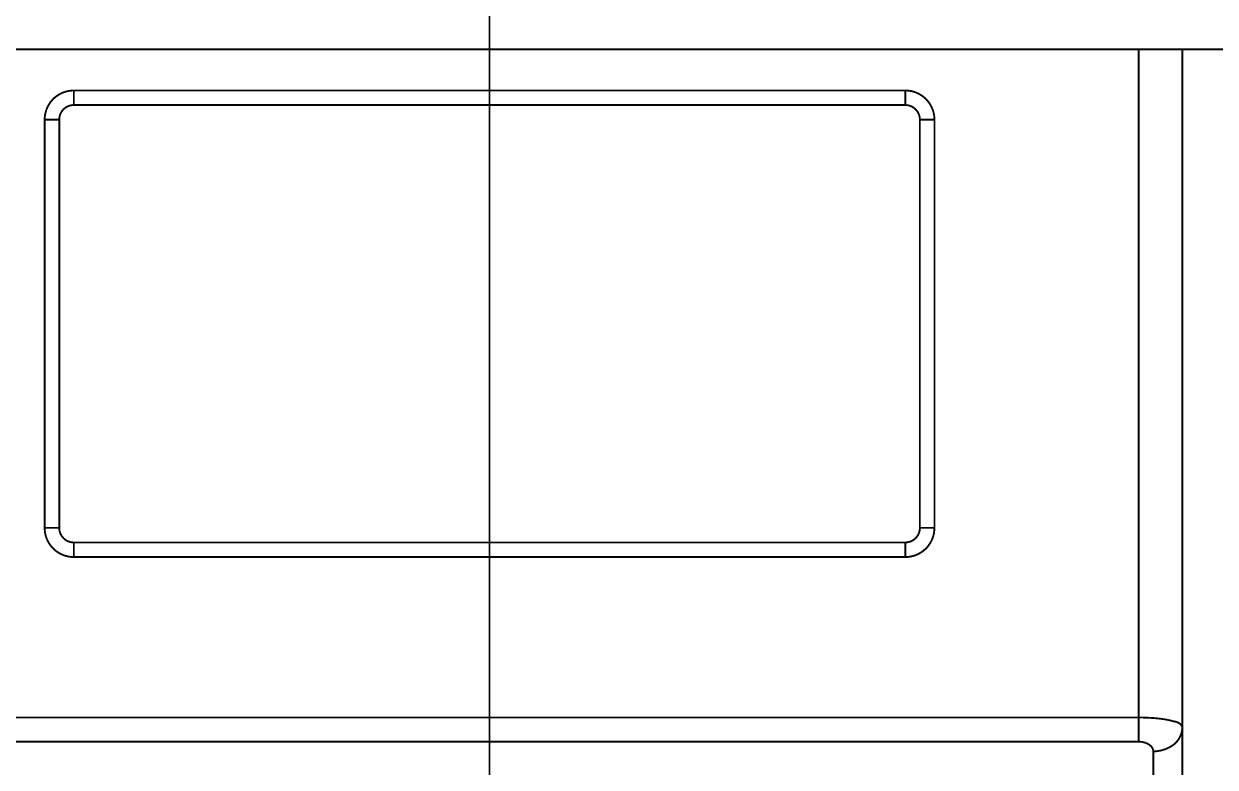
# Model space of a CAD drawing. Header units: inches. Extents: x 0 to 35.2, y -0.7 to 15.9.
# Drawn here: x 14.0433 to 14.3648, y 10.6247 to 10.8254 of the extents above; entities that cross this region are included whole.
import ezdxf

# ---------------------------------------------------------------- set-up
doc = ezdxf.new("R2010")
doc.units = ezdxf.units.IN
doc.header["$MEASUREMENT"] = 0
doc.layers.add('Dimensions', color=6, linetype='Continuous')

msp = doc.modelspace()

# ---------------------------------------------------------------- linework, layer by layer
at = {"layer": 'Dimensions'}
for points in [[(14.16895, 10.42521, 0.0005, 0.0005, 0), (14.16895, 14.52918, 0.0005, 0.0005, 0)], [(12.47969, 10.81849, 0.0005, 0.0005, 0), (15.8582, 10.81849, 0.0005, 0.0005, 0)], [(14.34414, 10.63811, 0.0005, 0.0005, 0), (14.34414, 10.81849, 0.0005, 0.0005, 0)], [(14.35595, 10.63549, 0.0005, 0.0005, 0), (14.35595, 10.81849, 0.0005, 0.0005, 0)], [(14.04887, 10.79953, 0.0005, 0.0005, -0.414214), (14.05674, 10.8074, 0.0005, 0.0005, 0)], [(14.05674, 10.8074, 0.0005, 0.0005, 0), (14.28115, 10.8074, 0.0005, 0.0005, 0)], [(14.05674, 10.80347, 0.0005, 0.0005, 0), (14.05674, 10.8074, 0.0005, 0.0005, 0)], [(14.28115, 10.80347, 0.0005, 0.0005, 0), (14.28115, 10.8074, 0.0005, 0.0005, 0)], [(14.28115, 10.8074, 0.0005, 0.0005, -0.414214), (14.28903, 10.79953, 0.0005, 0.0005, 0)], [(14.05281, 10.79953, 0.0005, 0.0005, -0.414214), (14.05674, 10.80347, 0.0005, 0.0005, 0)], [(14.05674, 10.80347, 0.0005, 0.0005, 0), (14.28115, 10.80347, 0.0005, 0.0005, 0)], [(14.28115, 10.80347, 0.0005, 0.0005, -0.414214), (14.28509, 10.79953, 0.0005, 0.0005, 0)], [(14.04887, 10.68929, 0.0005, 0.0005, 0), (14.04887, 10.79953, 0.0005, 0.0005, 0)], [(14.04887, 10.79953, 0.0005, 0.0005, 0), (14.05281, 10.79953, 0.0005, 0.0005, 0)], [(14.05281, 10.68929, 0.0005, 0.0005, 0), (14.05281, 10.79953, 0.0005, 0.0005, 0)], [(14.28509, 10.68929, 0.0005, 0.0005, 0), (14.28509, 10.79953, 0.0005, 0.0005, 0)], [(14.28509, 10.79953, 0.0005, 0.0005, 0), (14.28903, 10.79953, 0.0005, 0.0005, 0)], [(14.28903, 10.68929, 0.0005, 0.0005, 0), (14.28903, 10.79953, 0.0005, 0.0005, 0)], [(14.04887, 10.68929, 0.0005, 0.0005, 0), (14.05281, 10.68929, 0.0005, 0.0005, 0)], [(14.05674, 10.68142, 0.0005, 0.0005, -0.414214), (14.04887, 10.68929, 0.0005, 0.0005, 0)], [(14.05674, 10.68536, 0.0005, 0.0005, -0.414214), (14.05281, 10.68929, 0.0005, 0.0005, 0)], [(14.28903, 10.68929, 0.0005, 0.0005, -0.414214), (14.28115, 10.68142, 0.0005, 0.0005, 0)], [(14.28509, 10.68929, 0.0005, 0.0005, -0.414214), (14.28115, 10.68536, 0.0005, 0.0005, 0)], [(14.28509, 10.68929, 0.0005, 0.0005, 0), (14.28903, 10.68929, 0.0005, 0.0005, 0)], [(14.05674, 10.68536, 0.0005, 0.0005, 0), (14.28115, 10.68536, 0.0005, 0.0005, 0)], [(14.05674, 10.68142, 0.0005, 0.0005, 0), (14.05674, 10.68536, 0.0005, 0.0005, 0)], [(14.28115, 10.68142, 0.0005, 0.0005, 0), (14.28115, 10.68536, 0.0005, 0.0005, 0)], [(14.05674, 10.68142, 0.0005, 0.0005, 0), (14.28115, 10.68142, 0.0005, 0.0005, 0)], [(13.99375, 10.63811, 0.0005, 0.0005, 0), (14.34414, 10.63811, 0.0005, 0.0005, 0)], [(14.34414, 10.63156, 0.0005, 0.0005, 0), (14.34414, 10.63811, 0.0005, 0.0005, 0)], [(14.34414, 10.63811, 0.0005, 0.0005, -0.009839), (14.34785, 10.63797, 0.0005, 0.0005, 0)], [(14.34785, 10.63797, 0.0005, 0.0005, -0.024109), (14.35115, 10.6376, 0.0005, 0.0005, 0)], [(14.35115, 10.6376, 0.0005, 0.0005, -0.036733), (14.35374, 10.63701, 0.0005, 0.0005, 0)], [(14.35374, 10.63701, 0.0005, 0.0005, -0.278876), (14.35595, 10.63549, 0.0005, 0.0005, 0)], [(14.35595, 10.63549, 0.0005, 0.0005, -0.267358), (14.3527, 10.63018, 0.0005, 0.0005, 0)], [(14.35595, 10.562, 0.0005, 0.0005, 0), (14.35595, 10.63549, 0.0005, 0.0005, 0)], [(13.99375, 10.63156, 0.0005, 0.0005, 0), (14.34414, 10.63156, 0.0005, 0.0005, 0)], [(14.34414, 10.63156, 0.0005, 0.0005, 0), (14.34421, 10.63156, 0.0005, 0.0005, 0)], [(14.34421, 10.63156, 0.0005, 0.0005, 0), (14.34427, 10.63156, 0.0005, 0.0005, 0)], [(14.34427, 10.63156, 0.0005, 0.0005, 0), (14.34433, 10.63156, 0.0005, 0.0005, 0)], [(14.34433, 10.63156, 0.0005, 0.0005, 0), (14.34439, 10.63156, 0.0005, 0.0005, 0)], [(14.34439, 10.63156, 0.0005, 0.0005, 0), (14.34445, 10.63155, 0.0005, 0.0005, 0)], [(14.34445, 10.63155, 0.0005, 0.0005, 0), (14.34451, 10.63155, 0.0005, 0.0005, 0)], [(14.34451, 10.63155, 0.0005, 0.0005, 0), (14.34458, 10.63154, 0.0005, 0.0005, 0)], [(14.34458, 10.63154, 0.0005, 0.0005, 0), (14.34464, 10.63154, 0.0005, 0.0005, 0)], [(14.34464, 10.63154, 0.0005, 0.0005, 0), (14.3447, 10.63153, 0.0005, 0.0005, 0)], [(14.3447, 10.63153, 0.0005, 0.0005, 0), (14.34476, 10.63153, 0.0005, 0.0005, 0)], [(14.34476, 10.63153, 0.0005, 0.0005, 0), (14.34482, 10.63152, 0.0005, 0.0005, 0)], [(14.34482, 10.63152, 0.0005, 0.0005, 0), (14.34488, 10.63151, 0.0005, 0.0005, 0)], [(14.34488, 10.63151, 0.0005, 0.0005, 0), (14.34494, 10.63151, 0.0005, 0.0005, 0)], [(14.34494, 10.63151, 0.0005, 0.0005, 0), (14.345, 10.6315, 0.0005, 0.0005, 0)], [(14.345, 10.6315, 0.0005, 0.0005, 0), (14.34506, 10.63149, 0.0005, 0.0005, 0)], [(14.34506, 10.63149, 0.0005, 0.0005, 0), (14.34512, 10.63148, 0.0005, 0.0005, 0)], [(14.34512, 10.63148, 0.0005, 0.0005, 0), (14.34518, 10.63147, 0.0005, 0.0005, 0)], [(14.34518, 10.63147, 0.0005, 0.0005, 0), (14.34524, 10.63146, 0.0005, 0.0005, 0)], [(14.34524, 10.63146, 0.0005, 0.0005, 0), (14.3453, 10.63144, 0.0005, 0.0005, 0)], [(14.3453, 10.63144, 0.0005, 0.0005, 0), (14.34536, 10.63143, 0.0005, 0.0005, 0)], [(14.34536, 10.63143, 0.0005, 0.0005, 0), (14.34542, 10.63142, 0.0005, 0.0005, 0)], [(14.34542, 10.63142, 0.0005, 0.0005, 0), (14.34548, 10.63141, 0.0005, 0.0005, 0)], [(14.34548, 10.63141, 0.0005, 0.0005, 0), (14.34554, 10.63139, 0.0005, 0.0005, 0)], [(14.34554, 10.63139, 0.0005, 0.0005, 0), (14.34559, 10.63138, 0.0005, 0.0005, 0)], [(14.34559, 10.63138, 0.0005, 0.0005, 0), (14.34565, 10.63136, 0.0005, 0.0005, 0)], [(14.34565, 10.63136, 0.0005, 0.0005, 0), (14.34571, 10.63134, 0.0005, 0.0005, 0)], [(14.34571, 10.63134, 0.0005, 0.0005, 0), (14.34576, 10.63133, 0.0005, 0.0005, 0)], [(14.34576, 10.63133, 0.0005, 0.0005, 0), (14.34582, 10.63131, 0.0005, 0.0005, 0)], [(14.34582, 10.63131, 0.0005, 0.0005, 0), (14.34588, 10.63129, 0.0005, 0.0005, 0)], [(14.34588, 10.63129, 0.0005, 0.0005, 0), (14.34593, 10.63127, 0.0005, 0.0005, 0)], [(14.34593, 10.63127, 0.0005, 0.0005, 0), (14.34599, 10.63126, 0.0005, 0.0005, 0)], [(14.34599, 10.63126, 0.0005, 0.0005, 0), (14.34604, 10.63124, 0.0005, 0.0005, 0)], [(14.34604, 10.63124, 0.0005, 0.0005, 0), (14.34609, 10.63122, 0.0005, 0.0005, 0)], [(14.34609, 10.63122, 0.0005, 0.0005, 0), (14.34615, 10.6312, 0.0005, 0.0005, 0)], [(14.34615, 10.6312, 0.0005, 0.0005, 0), (14.3462, 10.63117, 0.0005, 0.0005, 0)], [(14.3462, 10.63117, 0.0005, 0.0005, 0), (14.34625, 10.63115, 0.0005, 0.0005, 0)], [(14.34625, 10.63115, 0.0005, 0.0005, 0), (14.34631, 10.63113, 0.0005, 0.0005, 0)], [(14.34631, 10.63113, 0.0005, 0.0005, 0), (14.34636, 10.63111, 0.0005, 0.0005, 0)], [(14.34636, 10.63111, 0.0005, 0.0005, 0), (14.34641, 10.63108, 0.0005, 0.0005, 0)], [(14.34641, 10.63108, 0.0005, 0.0005, 0), (14.34646, 10.63106, 0.0005, 0.0005, 0)], [(14.34646, 10.63106, 0.0005, 0.0005, 0), (14.34651, 10.63104, 0.0005, 0.0005, 0)], [(14.34651, 10.63104, 0.0005, 0.0005, 0), (14.34656, 10.63101, 0.0005, 0.0005, 0)], [(14.34656, 10.63101, 0.0005, 0.0005, 0), (14.34661, 10.63098, 0.0005, 0.0005, 0)], [(14.34661, 10.63098, 0.0005, 0.0005, 0), (14.34665, 10.63096, 0.0005, 0.0005, 0)], [(14.34665, 10.63096, 0.0005, 0.0005, 0), (14.3467, 10.63093, 0.0005, 0.0005, 0)], [(14.3467, 10.63093, 0.0005, 0.0005, 0), (14.34675, 10.6309, 0.0005, 0.0005, 0)], [(14.34675, 10.6309, 0.0005, 0.0005, 0), (14.34679, 10.63088, 0.0005, 0.0005, 0)], [(14.34679, 10.63088, 0.0005, 0.0005, 0), (14.34684, 10.63085, 0.0005, 0.0005, 0)], [(14.34684, 10.63085, 0.0005, 0.0005, 0), (14.34688, 10.63082, 0.0005, 0.0005, 0)], [(14.34688, 10.63082, 0.0005, 0.0005, 0), (14.34693, 10.63079, 0.0005, 0.0005, 0)], [(14.34693, 10.63079, 0.0005, 0.0005, 0), (14.34697, 10.63076, 0.0005, 0.0005, 0)], [(14.34697, 10.63076, 0.0005, 0.0005, 0), (14.34701, 10.63073, 0.0005, 0.0005, 0)], [(14.34701, 10.63073, 0.0005, 0.0005, 0), (14.34706, 10.6307, 0.0005, 0.0005, 0)], [(14.34706, 10.6307, 0.0005, 0.0005, 0), (14.3471, 10.63067, 0.0005, 0.0005, 0)], [(14.3471, 10.63067, 0.0005, 0.0005, 0), (14.34714, 10.63064, 0.0005, 0.0005, 0)], [(14.34714, 10.63064, 0.0005, 0.0005, 0), (14.34718, 10.63061, 0.0005, 0.0005, 0)], [(14.34718, 10.63061, 0.0005, 0.0005, 0), (14.34722, 10.63058, 0.0005, 0.0005, 0)], [(14.34722, 10.63058, 0.0005, 0.0005, 0), (14.34725, 10.63054, 0.0005, 0.0005, 0)], [(14.34725, 10.63054, 0.0005, 0.0005, 0), (14.34729, 10.63051, 0.0005, 0.0005, 0)], [(14.34729, 10.63051, 0.0005, 0.0005, 0), (14.34733, 10.63048, 0.0005, 0.0005, 0)], [(14.34733, 10.63048, 0.0005, 0.0005, 0), (14.34736, 10.63045, 0.0005, 0.0005, 0)], [(14.34736, 10.63045, 0.0005, 0.0005, 0), (14.3474, 10.63041, 0.0005, 0.0005, 0)], [(14.3474, 10.63041, 0.0005, 0.0005, 0), (14.34743, 10.63038, 0.0005, 0.0005, 0)], [(14.34743, 10.63038, 0.0005, 0.0005, 0), (14.34747, 10.63034, 0.0005, 0.0005, 0)], [(14.34747, 10.63034, 0.0005, 0.0005, 0), (14.3475, 10.63031, 0.0005, 0.0005, 0)], [(14.3475, 10.63031, 0.0005, 0.0005, 0), (14.34753, 10.63027, 0.0005, 0.0005, 0)], [(14.34753, 10.63027, 0.0005, 0.0005, 0), (14.34756, 10.63024, 0.0005, 0.0005, 0)], [(14.34756, 10.63024, 0.0005, 0.0005, 0), (14.34759, 10.6302, 0.0005, 0.0005, 0)], [(14.34759, 10.6302, 0.0005, 0.0005, 0), (14.34762, 10.63016, 0.0005, 0.0005, 0)], [(14.34762, 10.63016, 0.0005, 0.0005, 0), (14.34765, 10.63013, 0.0005, 0.0005, 0)], [(14.34765, 10.63013, 0.0005, 0.0005, 0), (14.34768, 10.63009, 0.0005, 0.0005, 0)], [(14.34768, 10.63009, 0.0005, 0.0005, 0), (14.34771, 10.63005, 0.0005, 0.0005, 0)], [(14.34771, 10.63005, 0.0005, 0.0005, 0), (14.34773, 10.63002, 0.0005, 0.0005, 0)], [(14.34773, 10.63002, 0.0005, 0.0005, 0), (14.34776, 10.62998, 0.0005, 0.0005, 0)], [(14.34776, 10.62998, 0.0005, 0.0005, 0), (14.34778, 10.62994, 0.0005, 0.0005, 0)], [(14.3527, 10.63018, 0.0005, 0.0005, -0.126296), (14.34808, 10.62894, 0.0005, 0.0005, 0)], [(14.34778, 10.62994, 0.0005, 0.0005, 0), (14.3478, 10.6299, 0.0005, 0.0005, 0)], [(14.3478, 10.6299, 0.0005, 0.0005, 0), (14.34783, 10.62986, 0.0005, 0.0005, 0)], [(14.34783, 10.62986, 0.0005, 0.0005, 0), (14.34785, 10.62983, 0.0005, 0.0005, 0)], [(14.34785, 10.62983, 0.0005, 0.0005, 0), (14.34787, 10.62979, 0.0005, 0.0005, 0)], [(14.34787, 10.62979, 0.0005, 0.0005, 0), (14.34789, 10.62975, 0.0005, 0.0005, 0)], [(14.34789, 10.62975, 0.0005, 0.0005, 0), (14.34791, 10.62971, 0.0005, 0.0005, 0)], [(14.34791, 10.62971, 0.0005, 0.0005, 0), (14.34792, 10.62967, 0.0005, 0.0005, 0)], [(14.34792, 10.62967, 0.0005, 0.0005, 0), (14.34794, 10.62963, 0.0005, 0.0005, 0)], [(14.34794, 10.62963, 0.0005, 0.0005, 0), (14.34796, 10.62959, 0.0005, 0.0005, 0)], [(14.34796, 10.62959, 0.0005, 0.0005, 0), (14.34797, 10.62955, 0.0005, 0.0005, 0)], [(14.34797, 10.62955, 0.0005, 0.0005, 0), (14.34799, 10.62951, 0.0005, 0.0005, 0)], [(14.34799, 10.62951, 0.0005, 0.0005, 0), (14.348, 10.62947, 0.0005, 0.0005, 0)], [(14.348, 10.62947, 0.0005, 0.0005, 0), (14.34801, 10.62943, 0.0005, 0.0005, 0)], [(14.34801, 10.62943, 0.0005, 0.0005, 0), (14.34802, 10.62939, 0.0005, 0.0005, 0)], [(14.34802, 10.62939, 0.0005, 0.0005, 0), (14.34803, 10.62935, 0.0005, 0.0005, 0)], [(14.34803, 10.62935, 0.0005, 0.0005, 0), (14.34804, 10.62931, 0.0005, 0.0005, 0)], [(14.34804, 10.62931, 0.0005, 0.0005, 0), (14.34805, 10.62927, 0.0005, 0.0005, 0)], [(14.34805, 10.62927, 0.0005, 0.0005, 0), (14.34806, 10.62922, 0.0005, 0.0005, 0)], [(14.34806, 10.62922, 0.0005, 0.0005, 0), (14.34806, 10.62918, 0.0005, 0.0005, 0)], [(14.34806, 10.62918, 0.0005, 0.0005, 0), (14.34807, 10.62914, 0.0005, 0.0005, 0)], [(14.34807, 10.62914, 0.0005, 0.0005, 0), (14.34807, 10.6291, 0.0005, 0.0005, 0)], [(14.34807, 10.6291, 0.0005, 0.0005, 0), (14.34808, 10.62906, 0.0005, 0.0005, 0)], [(14.34808, 10.62906, 0.0005, 0.0005, 0), (14.34808, 10.62902, 0.0005, 0.0005, 0)], [(14.34808, 10.62902, 0.0005, 0.0005, 0), (14.34808, 10.62898, 0.0005, 0.0005, 0)], [(14.34808, 10.62898, 0.0005, 0.0005, 0), (14.34808, 10.62894, 0.0005, 0.0005, 0)], [(14.34808, 10.55545, 0.0005, 0.0005, 0), (14.34808, 10.62894, 0.0005, 0.0005, 0)]]:
    msp.add_lwpolyline(points, format="xyseb", dxfattribs=at)
for points in [[(14.34402, 10.81849, 0.00025, 0.00025, 1), (14.34427, 10.81849, 0.00025, 0.00025, 1)], [(14.35583, 10.81849, 0.00025, 0.00025, 1), (14.35608, 10.81849, 0.00025, 0.00025, 1)], [(14.05662, 10.8074, 0.00025, 0.00025, 1), (14.05687, 10.8074, 0.00025, 0.00025, 1)], [(14.05662, 10.8074, 0.00025, 0.00025, 1), (14.05687, 10.8074, 0.00025, 0.00025, 1)], [(14.05662, 10.8074, 0.00025, 0.00025, 1), (14.05687, 10.8074, 0.00025, 0.00025, 1)], [(14.28103, 10.8074, 0.00025, 0.00025, 1), (14.28128, 10.8074, 0.00025, 0.00025, 1)], [(14.28103, 10.8074, 0.00025, 0.00025, 1), (14.28128, 10.8074, 0.00025, 0.00025, 1)], [(14.28103, 10.8074, 0.00025, 0.00025, 1), (14.28128, 10.8074, 0.00025, 0.00025, 1)], [(14.05662, 10.80347, 0.00025, 0.00025, 1), (14.05687, 10.80347, 0.00025, 0.00025, 1)], [(14.05662, 10.80347, 0.00025, 0.00025, 1), (14.05687, 10.80347, 0.00025, 0.00025, 1)], [(14.05662, 10.80347, 0.00025, 0.00025, 1), (14.05687, 10.80347, 0.00025, 0.00025, 1)], [(14.28103, 10.80347, 0.00025, 0.00025, 1), (14.28128, 10.80347, 0.00025, 0.00025, 1)], [(14.28103, 10.80347, 0.00025, 0.00025, 1), (14.28128, 10.80347, 0.00025, 0.00025, 1)], [(14.28103, 10.80347, 0.00025, 0.00025, 1), (14.28128, 10.80347, 0.00025, 0.00025, 1)], [(14.04874, 10.79953, 0.00025, 0.00025, 1), (14.04899, 10.79953, 0.00025, 0.00025, 1)], [(14.04874, 10.79953, 0.00025, 0.00025, 1), (14.04899, 10.79953, 0.00025, 0.00025, 1)], [(14.04874, 10.79953, 0.00025, 0.00025, 1), (14.04899, 10.79953, 0.00025, 0.00025, 1)], [(14.05268, 10.79953, 0.00025, 0.00025, 1), (14.05293, 10.79953, 0.00025, 0.00025, 1)], [(14.05268, 10.79953, 0.00025, 0.00025, 1), (14.05293, 10.79953, 0.00025, 0.00025, 1)], [(14.05268, 10.79953, 0.00025, 0.00025, 1), (14.05293, 10.79953, 0.00025, 0.00025, 1)], [(14.28496, 10.79953, 0.00025, 0.00025, 1), (14.28521, 10.79953, 0.00025, 0.00025, 1)], [(14.28496, 10.79953, 0.00025, 0.00025, 1), (14.28521, 10.79953, 0.00025, 0.00025, 1)], [(14.28496, 10.79953, 0.00025, 0.00025, 1), (14.28521, 10.79953, 0.00025, 0.00025, 1)], [(14.2889, 10.79953, 0.00025, 0.00025, 1), (14.28915, 10.79953, 0.00025, 0.00025, 1)], [(14.2889, 10.79953, 0.00025, 0.00025, 1), (14.28915, 10.79953, 0.00025, 0.00025, 1)], [(14.2889, 10.79953, 0.00025, 0.00025, 1), (14.28915, 10.79953, 0.00025, 0.00025, 1)], [(14.04874, 10.68929, 0.00025, 0.00025, 1), (14.04899, 10.68929, 0.00025, 0.00025, 1)], [(14.04874, 10.68929, 0.00025, 0.00025, 1), (14.04899, 10.68929, 0.00025, 0.00025, 1)], [(14.04874, 10.68929, 0.00025, 0.00025, 1), (14.04899, 10.68929, 0.00025, 0.00025, 1)], [(14.05268, 10.68929, 0.00025, 0.00025, 1), (14.05293, 10.68929, 0.00025, 0.00025, 1)], [(14.05268, 10.68929, 0.00025, 0.00025, 1), (14.05293, 10.68929, 0.00025, 0.00025, 1)], [(14.05268, 10.68929, 0.00025, 0.00025, 1), (14.05293, 10.68929, 0.00025, 0.00025, 1)], [(14.28496, 10.68929, 0.00025, 0.00025, 1), (14.28521, 10.68929, 0.00025, 0.00025, 1)], [(14.28496, 10.68929, 0.00025, 0.00025, 1), (14.28521, 10.68929, 0.00025, 0.00025, 1)], [(14.28496, 10.68929, 0.00025, 0.00025, 1), (14.28521, 10.68929, 0.00025, 0.00025, 1)], [(14.2889, 10.68929, 0.00025, 0.00025, 1), (14.28915, 10.68929, 0.00025, 0.00025, 1)], [(14.2889, 10.68929, 0.00025, 0.00025, 1), (14.28915, 10.68929, 0.00025, 0.00025, 1)], [(14.2889, 10.68929, 0.00025, 0.00025, 1), (14.28915, 10.68929, 0.00025, 0.00025, 1)], [(14.05662, 10.68536, 0.00025, 0.00025, 1), (14.05687, 10.68536, 0.00025, 0.00025, 1)], [(14.05662, 10.68536, 0.00025, 0.00025, 1), (14.05687, 10.68536, 0.00025, 0.00025, 1)], [(14.05662, 10.68536, 0.00025, 0.00025, 1), (14.05687, 10.68536, 0.00025, 0.00025, 1)], [(14.28103, 10.68536, 0.00025, 0.00025, 1), (14.28128, 10.68536, 0.00025, 0.00025, 1)], [(14.28103, 10.68536, 0.00025, 0.00025, 1), (14.28128, 10.68536, 0.00025, 0.00025, 1)], [(14.28103, 10.68536, 0.00025, 0.00025, 1), (14.28128, 10.68536, 0.00025, 0.00025, 1)], [(14.05662, 10.68142, 0.00025, 0.00025, 1), (14.05687, 10.68142, 0.00025, 0.00025, 1)], [(14.05662, 10.68142, 0.00025, 0.00025, 1), (14.05687, 10.68142, 0.00025, 0.00025, 1)], [(14.05662, 10.68142, 0.00025, 0.00025, 1), (14.05687, 10.68142, 0.00025, 0.00025, 1)], [(14.28103, 10.68142, 0.00025, 0.00025, 1), (14.28128, 10.68142, 0.00025, 0.00025, 1)], [(14.28103, 10.68142, 0.00025, 0.00025, 1), (14.28128, 10.68142, 0.00025, 0.00025, 1)], [(14.28103, 10.68142, 0.00025, 0.00025, 1), (14.28128, 10.68142, 0.00025, 0.00025, 1)], [(14.34402, 10.63811, 0.00025, 0.00025, 1), (14.34427, 10.63811, 0.00025, 0.00025, 1)], [(14.34402, 10.63811, 0.00025, 0.00025, 1), (14.34427, 10.63811, 0.00025, 0.00025, 1)], [(14.34402, 10.63811, 0.00025, 0.00025, 1), (14.34427, 10.63811, 0.00025, 0.00025, 1)], [(14.34402, 10.63811, 0.00025, 0.00025, 1), (14.34427, 10.63811, 0.00025, 0.00025, 1)], [(14.34772, 10.63797, 0.00025, 0.00025, 1), (14.34797, 10.63797, 0.00025, 0.00025, 1)], [(14.34772, 10.63797, 0.00025, 0.00025, 1), (14.34797, 10.63797, 0.00025, 0.00025, 1)], [(14.35102, 10.6376, 0.00025, 0.00025, 1), (14.35127, 10.6376, 0.00025, 0.00025, 1)], [(14.35102, 10.6376, 0.00025, 0.00025, 1), (14.35127, 10.6376, 0.00025, 0.00025, 1)], [(14.35361, 10.63701, 0.00025, 0.00025, 1), (14.35386, 10.63701, 0.00025, 0.00025, 1)], [(14.35361, 10.63701, 0.00025, 0.00025, 1), (14.35386, 10.63701, 0.00025, 0.00025, 1)], [(14.35583, 10.63549, 0.00025, 0.00025, 1), (14.35608, 10.63549, 0.00025, 0.00025, 1)], [(14.35583, 10.63549, 0.00025, 0.00025, 1), (14.35608, 10.63549, 0.00025, 0.00025, 1)], [(14.35583, 10.63549, 0.00025, 0.00025, 1), (14.35608, 10.63549, 0.00025, 0.00025, 1)], [(14.35583, 10.63549, 0.00025, 0.00025, 1), (14.35608, 10.63549, 0.00025, 0.00025, 1)], [(14.34402, 10.63156, 0.00025, 0.00025, 1), (14.34427, 10.63156, 0.00025, 0.00025, 1)], [(14.34402, 10.63156, 0.00025, 0.00025, 1), (14.34427, 10.63156, 0.00025, 0.00025, 1)], [(14.34402, 10.63156, 0.00025, 0.00025, 1), (14.34427, 10.63156, 0.00025, 0.00025, 1)], [(14.34408, 10.63156, 0.00025, 0.00025, 1), (14.34433, 10.63156, 0.00025, 0.00025, 1)], [(14.34408, 10.63156, 0.00025, 0.00025, 1), (14.34433, 10.63156, 0.00025, 0.00025, 1)], [(14.34414, 10.63156, 0.00025, 0.00025, 1), (14.34439, 10.63156, 0.00025, 0.00025, 1)], [(14.34414, 10.63156, 0.00025, 0.00025, 1), (14.34439, 10.63156, 0.00025, 0.00025, 1)], [(14.3442, 10.63156, 0.00025, 0.00025, 1), (14.34445, 10.63156, 0.00025, 0.00025, 1)], [(14.3442, 10.63156, 0.00025, 0.00025, 1), (14.34445, 10.63156, 0.00025, 0.00025, 1)], [(14.34427, 10.63156, 0.00025, 0.00025, 1), (14.34452, 10.63156, 0.00025, 0.00025, 1)], [(14.34427, 10.63156, 0.00025, 0.00025, 1), (14.34452, 10.63156, 0.00025, 0.00025, 1)], [(14.34433, 10.63155, 0.00025, 0.00025, 1), (14.34458, 10.63155, 0.00025, 0.00025, 1)], [(14.34433, 10.63155, 0.00025, 0.00025, 1), (14.34458, 10.63155, 0.00025, 0.00025, 1)], [(14.34439, 10.63155, 0.00025, 0.00025, 1), (14.34464, 10.63155, 0.00025, 0.00025, 1)], [(14.34439, 10.63155, 0.00025, 0.00025, 1), (14.34464, 10.63155, 0.00025, 0.00025, 1)], [(14.34445, 10.63154, 0.00025, 0.00025, 1), (14.3447, 10.63154, 0.00025, 0.00025, 1)], [(14.34445, 10.63154, 0.00025, 0.00025, 1), (14.3447, 10.63154, 0.00025, 0.00025, 1)], [(14.34451, 10.63154, 0.00025, 0.00025, 1), (14.34476, 10.63154, 0.00025, 0.00025, 1)], [(14.34451, 10.63154, 0.00025, 0.00025, 1), (14.34476, 10.63154, 0.00025, 0.00025, 1)], [(14.34457, 10.63153, 0.00025, 0.00025, 1), (14.34482, 10.63153, 0.00025, 0.00025, 1)], [(14.34457, 10.63153, 0.00025, 0.00025, 1), (14.34482, 10.63153, 0.00025, 0.00025, 1)], [(14.34463, 10.63153, 0.00025, 0.00025, 1), (14.34488, 10.63153, 0.00025, 0.00025, 1)], [(14.34463, 10.63153, 0.00025, 0.00025, 1), (14.34488, 10.63153, 0.00025, 0.00025, 1)], [(14.3447, 10.63152, 0.00025, 0.00025, 1), (14.34495, 10.63152, 0.00025, 0.00025, 1)], [(14.3447, 10.63152, 0.00025, 0.00025, 1), (14.34495, 10.63152, 0.00025, 0.00025, 1)], [(14.34476, 10.63151, 0.00025, 0.00025, 1), (14.34501, 10.63151, 0.00025, 0.00025, 1)], [(14.34476, 10.63151, 0.00025, 0.00025, 1), (14.34501, 10.63151, 0.00025, 0.00025, 1)], [(14.34482, 10.63151, 0.00025, 0.00025, 1), (14.34507, 10.63151, 0.00025, 0.00025, 1)], [(14.34482, 10.63151, 0.00025, 0.00025, 1), (14.34507, 10.63151, 0.00025, 0.00025, 1)], [(14.34488, 10.6315, 0.00025, 0.00025, 1), (14.34513, 10.6315, 0.00025, 0.00025, 1)], [(14.34488, 10.6315, 0.00025, 0.00025, 1), (14.34513, 10.6315, 0.00025, 0.00025, 1)], [(14.34494, 10.63149, 0.00025, 0.00025, 1), (14.34519, 10.63149, 0.00025, 0.00025, 1)], [(14.34494, 10.63149, 0.00025, 0.00025, 1), (14.34519, 10.63149, 0.00025, 0.00025, 1)], [(14.345, 10.63148, 0.00025, 0.00025, 1), (14.34525, 10.63148, 0.00025, 0.00025, 1)], [(14.345, 10.63148, 0.00025, 0.00025, 1), (14.34525, 10.63148, 0.00025, 0.00025, 1)], [(14.34506, 10.63147, 0.00025, 0.00025, 1), (14.34531, 10.63147, 0.00025, 0.00025, 1)], [(14.34506, 10.63147, 0.00025, 0.00025, 1), (14.34531, 10.63147, 0.00025, 0.00025, 1)], [(14.34512, 10.63146, 0.00025, 0.00025, 1), (14.34537, 10.63146, 0.00025, 0.00025, 1)], [(14.34512, 10.63146, 0.00025, 0.00025, 1), (14.34537, 10.63146, 0.00025, 0.00025, 1)], [(14.34518, 10.63144, 0.00025, 0.00025, 1), (14.34543, 10.63144, 0.00025, 0.00025, 1)], [(14.34518, 10.63144, 0.00025, 0.00025, 1), (14.34543, 10.63144, 0.00025, 0.00025, 1)], [(14.34524, 10.63143, 0.00025, 0.00025, 1), (14.34549, 10.63143, 0.00025, 0.00025, 1)], [(14.34524, 10.63143, 0.00025, 0.00025, 1), (14.34549, 10.63143, 0.00025, 0.00025, 1)], [(14.34529, 10.63142, 0.00025, 0.00025, 1), (14.34554, 10.63142, 0.00025, 0.00025, 1)], [(14.34529, 10.63142, 0.00025, 0.00025, 1), (14.34554, 10.63142, 0.00025, 0.00025, 1)], [(14.34535, 10.63141, 0.00025, 0.00025, 1), (14.3456, 10.63141, 0.00025, 0.00025, 1)], [(14.34535, 10.63141, 0.00025, 0.00025, 1), (14.3456, 10.63141, 0.00025, 0.00025, 1)], [(14.34541, 10.63139, 0.00025, 0.00025, 1), (14.34566, 10.63139, 0.00025, 0.00025, 1)], [(14.34541, 10.63139, 0.00025, 0.00025, 1), (14.34566, 10.63139, 0.00025, 0.00025, 1)], [(14.34547, 10.63138, 0.00025, 0.00025, 1), (14.34572, 10.63138, 0.00025, 0.00025, 1)], [(14.34547, 10.63138, 0.00025, 0.00025, 1), (14.34572, 10.63138, 0.00025, 0.00025, 1)], [(14.34553, 10.63136, 0.00025, 0.00025, 1), (14.34578, 10.63136, 0.00025, 0.00025, 1)], [(14.34553, 10.63136, 0.00025, 0.00025, 1), (14.34578, 10.63136, 0.00025, 0.00025, 1)], [(14.34558, 10.63134, 0.00025, 0.00025, 1), (14.34583, 10.63134, 0.00025, 0.00025, 1)], [(14.34558, 10.63134, 0.00025, 0.00025, 1), (14.34583, 10.63134, 0.00025, 0.00025, 1)], [(14.34564, 10.63133, 0.00025, 0.00025, 1), (14.34589, 10.63133, 0.00025, 0.00025, 1)], [(14.34564, 10.63133, 0.00025, 0.00025, 1), (14.34589, 10.63133, 0.00025, 0.00025, 1)], [(14.34569, 10.63131, 0.00025, 0.00025, 1), (14.34595, 10.63131, 0.00025, 0.00025, 1)], [(14.34569, 10.63131, 0.00025, 0.00025, 1), (14.34595, 10.63131, 0.00025, 0.00025, 1)], [(14.34575, 10.63129, 0.00025, 0.00025, 1), (14.346, 10.63129, 0.00025, 0.00025, 1)], [(14.34575, 10.63129, 0.00025, 0.00025, 1), (14.346, 10.63129, 0.00025, 0.00025, 1)], [(14.34581, 10.63127, 0.00025, 0.00025, 1), (14.34606, 10.63127, 0.00025, 0.00025, 1)], [(14.34581, 10.63127, 0.00025, 0.00025, 1), (14.34606, 10.63127, 0.00025, 0.00025, 1)], [(14.34586, 10.63126, 0.00025, 0.00025, 1), (14.34611, 10.63126, 0.00025, 0.00025, 1)], [(14.34586, 10.63126, 0.00025, 0.00025, 1), (14.34611, 10.63126, 0.00025, 0.00025, 1)], [(14.34592, 10.63124, 0.00025, 0.00025, 1), (14.34617, 10.63124, 0.00025, 0.00025, 1)], [(14.34592, 10.63124, 0.00025, 0.00025, 1), (14.34617, 10.63124, 0.00025, 0.00025, 1)], [(14.34597, 10.63122, 0.00025, 0.00025, 1), (14.34622, 10.63122, 0.00025, 0.00025, 1)], [(14.34597, 10.63122, 0.00025, 0.00025, 1), (14.34622, 10.63122, 0.00025, 0.00025, 1)], [(14.34602, 10.6312, 0.00025, 0.00025, 1), (14.34627, 10.6312, 0.00025, 0.00025, 1)], [(14.34602, 10.6312, 0.00025, 0.00025, 1), (14.34627, 10.6312, 0.00025, 0.00025, 1)], [(14.34608, 10.63117, 0.00025, 0.00025, 1), (14.34633, 10.63117, 0.00025, 0.00025, 1)], [(14.34608, 10.63117, 0.00025, 0.00025, 1), (14.34633, 10.63117, 0.00025, 0.00025, 1)], [(14.34613, 10.63115, 0.00025, 0.00025, 1), (14.34638, 10.63115, 0.00025, 0.00025, 1)], [(14.34613, 10.63115, 0.00025, 0.00025, 1), (14.34638, 10.63115, 0.00025, 0.00025, 1)], [(14.34618, 10.63113, 0.00025, 0.00025, 1), (14.34643, 10.63113, 0.00025, 0.00025, 1)], [(14.34618, 10.63113, 0.00025, 0.00025, 1), (14.34643, 10.63113, 0.00025, 0.00025, 1)], [(14.34623, 10.63111, 0.00025, 0.00025, 1), (14.34648, 10.63111, 0.00025, 0.00025, 1)], [(14.34623, 10.63111, 0.00025, 0.00025, 1), (14.34648, 10.63111, 0.00025, 0.00025, 1)], [(14.34628, 10.63108, 0.00025, 0.00025, 1), (14.34653, 10.63108, 0.00025, 0.00025, 1)], [(14.34628, 10.63108, 0.00025, 0.00025, 1), (14.34653, 10.63108, 0.00025, 0.00025, 1)], [(14.34633, 10.63106, 0.00025, 0.00025, 1), (14.34658, 10.63106, 0.00025, 0.00025, 1)], [(14.34633, 10.63106, 0.00025, 0.00025, 1), (14.34658, 10.63106, 0.00025, 0.00025, 1)], [(14.34638, 10.63104, 0.00025, 0.00025, 1), (14.34663, 10.63104, 0.00025, 0.00025, 1)], [(14.34638, 10.63104, 0.00025, 0.00025, 1), (14.34663, 10.63104, 0.00025, 0.00025, 1)], [(14.34643, 10.63101, 0.00025, 0.00025, 1), (14.34668, 10.63101, 0.00025, 0.00025, 1)], [(14.34643, 10.63101, 0.00025, 0.00025, 1), (14.34668, 10.63101, 0.00025, 0.00025, 1)], [(14.34648, 10.63098, 0.00025, 0.00025, 1), (14.34673, 10.63098, 0.00025, 0.00025, 1)], [(14.34648, 10.63098, 0.00025, 0.00025, 1), (14.34673, 10.63098, 0.00025, 0.00025, 1)], [(14.34653, 10.63096, 0.00025, 0.00025, 1), (14.34678, 10.63096, 0.00025, 0.00025, 1)], [(14.34653, 10.63096, 0.00025, 0.00025, 1), (14.34678, 10.63096, 0.00025, 0.00025, 1)], [(14.34658, 10.63093, 0.00025, 0.00025, 1), (14.34683, 10.63093, 0.00025, 0.00025, 1)], [(14.34658, 10.63093, 0.00025, 0.00025, 1), (14.34683, 10.63093, 0.00025, 0.00025, 1)], [(14.34662, 10.6309, 0.00025, 0.00025, 1), (14.34687, 10.6309, 0.00025, 0.00025, 1)], [(14.34662, 10.6309, 0.00025, 0.00025, 1), (14.34687, 10.6309, 0.00025, 0.00025, 1)], [(14.34667, 10.63088, 0.00025, 0.00025, 1), (14.34692, 10.63088, 0.00025, 0.00025, 1)], [(14.34667, 10.63088, 0.00025, 0.00025, 1), (14.34692, 10.63088, 0.00025, 0.00025, 1)], [(14.34671, 10.63085, 0.00025, 0.00025, 1), (14.34696, 10.63085, 0.00025, 0.00025, 1)], [(14.34671, 10.63085, 0.00025, 0.00025, 1), (14.34696, 10.63085, 0.00025, 0.00025, 1)], [(14.34676, 10.63082, 0.00025, 0.00025, 1), (14.34701, 10.63082, 0.00025, 0.00025, 1)], [(14.34676, 10.63082, 0.00025, 0.00025, 1), (14.34701, 10.63082, 0.00025, 0.00025, 1)], [(14.3468, 10.63079, 0.00025, 0.00025, 1), (14.34705, 10.63079, 0.00025, 0.00025, 1)], [(14.3468, 10.63079, 0.00025, 0.00025, 1), (14.34705, 10.63079, 0.00025, 0.00025, 1)], [(14.34685, 10.63076, 0.00025, 0.00025, 1), (14.3471, 10.63076, 0.00025, 0.00025, 1)], [(14.34685, 10.63076, 0.00025, 0.00025, 1), (14.3471, 10.63076, 0.00025, 0.00025, 1)], [(14.34689, 10.63073, 0.00025, 0.00025, 1), (14.34714, 10.63073, 0.00025, 0.00025, 1)], [(14.34689, 10.63073, 0.00025, 0.00025, 1), (14.34714, 10.63073, 0.00025, 0.00025, 1)], [(14.34693, 10.6307, 0.00025, 0.00025, 1), (14.34718, 10.6307, 0.00025, 0.00025, 1)], [(14.34693, 10.6307, 0.00025, 0.00025, 1), (14.34718, 10.6307, 0.00025, 0.00025, 1)], [(14.34697, 10.63067, 0.00025, 0.00025, 1), (14.34722, 10.63067, 0.00025, 0.00025, 1)], [(14.34697, 10.63067, 0.00025, 0.00025, 1), (14.34722, 10.63067, 0.00025, 0.00025, 1)], [(14.34701, 10.63064, 0.00025, 0.00025, 1), (14.34726, 10.63064, 0.00025, 0.00025, 1)], [(14.34701, 10.63064, 0.00025, 0.00025, 1), (14.34726, 10.63064, 0.00025, 0.00025, 1)], [(14.34705, 10.63061, 0.00025, 0.00025, 1), (14.3473, 10.63061, 0.00025, 0.00025, 1)], [(14.34705, 10.63061, 0.00025, 0.00025, 1), (14.3473, 10.63061, 0.00025, 0.00025, 1)], [(14.34709, 10.63058, 0.00025, 0.00025, 1), (14.34734, 10.63058, 0.00025, 0.00025, 1)], [(14.34709, 10.63058, 0.00025, 0.00025, 1), (14.34734, 10.63058, 0.00025, 0.00025, 1)], [(14.34713, 10.63054, 0.00025, 0.00025, 1), (14.34738, 10.63054, 0.00025, 0.00025, 1)], [(14.34713, 10.63054, 0.00025, 0.00025, 1), (14.34738, 10.63054, 0.00025, 0.00025, 1)], [(14.34717, 10.63051, 0.00025, 0.00025, 1), (14.34742, 10.63051, 0.00025, 0.00025, 1)], [(14.34717, 10.63051, 0.00025, 0.00025, 1), (14.34742, 10.63051, 0.00025, 0.00025, 1)], [(14.3472, 10.63048, 0.00025, 0.00025, 1), (14.34745, 10.63048, 0.00025, 0.00025, 1)], [(14.3472, 10.63048, 0.00025, 0.00025, 1), (14.34745, 10.63048, 0.00025, 0.00025, 1)], [(14.34724, 10.63045, 0.00025, 0.00025, 1), (14.34749, 10.63045, 0.00025, 0.00025, 1)], [(14.34724, 10.63045, 0.00025, 0.00025, 1), (14.34749, 10.63045, 0.00025, 0.00025, 1)], [(14.34727, 10.63041, 0.00025, 0.00025, 1), (14.34752, 10.63041, 0.00025, 0.00025, 1)], [(14.34727, 10.63041, 0.00025, 0.00025, 1), (14.34752, 10.63041, 0.00025, 0.00025, 1)], [(14.34731, 10.63038, 0.00025, 0.00025, 1), (14.34756, 10.63038, 0.00025, 0.00025, 1)], [(14.34731, 10.63038, 0.00025, 0.00025, 1), (14.34756, 10.63038, 0.00025, 0.00025, 1)], [(14.34734, 10.63034, 0.00025, 0.00025, 1), (14.34759, 10.63034, 0.00025, 0.00025, 1)], [(14.34734, 10.63034, 0.00025, 0.00025, 1), (14.34759, 10.63034, 0.00025, 0.00025, 1)], [(14.34738, 10.63031, 0.00025, 0.00025, 1), (14.34763, 10.63031, 0.00025, 0.00025, 1)], [(14.34738, 10.63031, 0.00025, 0.00025, 1), (14.34763, 10.63031, 0.00025, 0.00025, 1)], [(14.34741, 10.63027, 0.00025, 0.00025, 1), (14.34766, 10.63027, 0.00025, 0.00025, 1)], [(14.34741, 10.63027, 0.00025, 0.00025, 1), (14.34766, 10.63027, 0.00025, 0.00025, 1)], [(14.34744, 10.63024, 0.00025, 0.00025, 1), (14.34769, 10.63024, 0.00025, 0.00025, 1)], [(14.34744, 10.63024, 0.00025, 0.00025, 1), (14.34769, 10.63024, 0.00025, 0.00025, 1)], [(14.34747, 10.6302, 0.00025, 0.00025, 1), (14.34772, 10.6302, 0.00025, 0.00025, 1)], [(14.34747, 10.6302, 0.00025, 0.00025, 1), (14.34772, 10.6302, 0.00025, 0.00025, 1)], [(14.3475, 10.63016, 0.00025, 0.00025, 1), (14.34775, 10.63016, 0.00025, 0.00025, 1)], [(14.3475, 10.63016, 0.00025, 0.00025, 1), (14.34775, 10.63016, 0.00025, 0.00025, 1)], [(14.34753, 10.63013, 0.00025, 0.00025, 1), (14.34778, 10.63013, 0.00025, 0.00025, 1)], [(14.34753, 10.63013, 0.00025, 0.00025, 1), (14.34778, 10.63013, 0.00025, 0.00025, 1)], [(14.34755, 10.63009, 0.00025, 0.00025, 1), (14.3478, 10.63009, 0.00025, 0.00025, 1)], [(14.34755, 10.63009, 0.00025, 0.00025, 1), (14.3478, 10.63009, 0.00025, 0.00025, 1)], [(14.34758, 10.63005, 0.00025, 0.00025, 1), (14.34783, 10.63005, 0.00025, 0.00025, 1)], [(14.34758, 10.63005, 0.00025, 0.00025, 1), (14.34783, 10.63005, 0.00025, 0.00025, 1)], [(14.34761, 10.63002, 0.00025, 0.00025, 1), (14.34786, 10.63002, 0.00025, 0.00025, 1)], [(14.34761, 10.63002, 0.00025, 0.00025, 1), (14.34786, 10.63002, 0.00025, 0.00025, 1)], [(14.34763, 10.62998, 0.00025, 0.00025, 1), (14.34788, 10.62998, 0.00025, 0.00025, 1)], [(14.34763, 10.62998, 0.00025, 0.00025, 1), (14.34788, 10.62998, 0.00025, 0.00025, 1)], [(14.35258, 10.63018, 0.00025, 0.00025, 1), (14.35283, 10.63018, 0.00025, 0.00025, 1)], [(14.35258, 10.63018, 0.00025, 0.00025, 1), (14.35283, 10.63018, 0.00025, 0.00025, 1)], [(14.34766, 10.62994, 0.00025, 0.00025, 1), (14.34791, 10.62994, 0.00025, 0.00025, 1)], [(14.34766, 10.62994, 0.00025, 0.00025, 1), (14.34791, 10.62994, 0.00025, 0.00025, 1)], [(14.34768, 10.6299, 0.00025, 0.00025, 1), (14.34793, 10.6299, 0.00025, 0.00025, 1)], [(14.34768, 10.6299, 0.00025, 0.00025, 1), (14.34793, 10.6299, 0.00025, 0.00025, 1)], [(14.3477, 10.62986, 0.00025, 0.00025, 1), (14.34795, 10.62986, 0.00025, 0.00025, 1)], [(14.3477, 10.62986, 0.00025, 0.00025, 1), (14.34795, 10.62986, 0.00025, 0.00025, 1)], [(14.34772, 10.62983, 0.00025, 0.00025, 1), (14.34797, 10.62983, 0.00025, 0.00025, 1)], [(14.34772, 10.62983, 0.00025, 0.00025, 1), (14.34797, 10.62983, 0.00025, 0.00025, 1)], [(14.34774, 10.62979, 0.00025, 0.00025, 1), (14.34799, 10.62979, 0.00025, 0.00025, 1)], [(14.34774, 10.62979, 0.00025, 0.00025, 1), (14.34799, 10.62979, 0.00025, 0.00025, 1)], [(14.34776, 10.62975, 0.00025, 0.00025, 1), (14.34801, 10.62975, 0.00025, 0.00025, 1)], [(14.34776, 10.62975, 0.00025, 0.00025, 1), (14.34801, 10.62975, 0.00025, 0.00025, 1)], [(14.34778, 10.62971, 0.00025, 0.00025, 1), (14.34803, 10.62971, 0.00025, 0.00025, 1)], [(14.34778, 10.62971, 0.00025, 0.00025, 1), (14.34803, 10.62971, 0.00025, 0.00025, 1)], [(14.3478, 10.62967, 0.00025, 0.00025, 1), (14.34805, 10.62967, 0.00025, 0.00025, 1)], [(14.3478, 10.62967, 0.00025, 0.00025, 1), (14.34805, 10.62967, 0.00025, 0.00025, 1)], [(14.34782, 10.62963, 0.00025, 0.00025, 1), (14.34807, 10.62963, 0.00025, 0.00025, 1)], [(14.34782, 10.62963, 0.00025, 0.00025, 1), (14.34807, 10.62963, 0.00025, 0.00025, 1)], [(14.34783, 10.62959, 0.00025, 0.00025, 1), (14.34808, 10.62959, 0.00025, 0.00025, 1)], [(14.34783, 10.62959, 0.00025, 0.00025, 1), (14.34808, 10.62959, 0.00025, 0.00025, 1)], [(14.34785, 10.62955, 0.00025, 0.00025, 1), (14.3481, 10.62955, 0.00025, 0.00025, 1)], [(14.34785, 10.62955, 0.00025, 0.00025, 1), (14.3481, 10.62955, 0.00025, 0.00025, 1)], [(14.34786, 10.62951, 0.00025, 0.00025, 1), (14.34811, 10.62951, 0.00025, 0.00025, 1)], [(14.34786, 10.62951, 0.00025, 0.00025, 1), (14.34811, 10.62951, 0.00025, 0.00025, 1)], [(14.34787, 10.62947, 0.00025, 0.00025, 1), (14.34812, 10.62947, 0.00025, 0.00025, 1)], [(14.34787, 10.62947, 0.00025, 0.00025, 1), (14.34812, 10.62947, 0.00025, 0.00025, 1)], [(14.34789, 10.62943, 0.00025, 0.00025, 1), (14.34814, 10.62943, 0.00025, 0.00025, 1)], [(14.34789, 10.62943, 0.00025, 0.00025, 1), (14.34814, 10.62943, 0.00025, 0.00025, 1)], [(14.3479, 10.62939, 0.00025, 0.00025, 1), (14.34815, 10.62939, 0.00025, 0.00025, 1)], [(14.3479, 10.62939, 0.00025, 0.00025, 1), (14.34815, 10.62939, 0.00025, 0.00025, 1)], [(14.34791, 10.62935, 0.00025, 0.00025, 1), (14.34816, 10.62935, 0.00025, 0.00025, 1)], [(14.34791, 10.62935, 0.00025, 0.00025, 1), (14.34816, 10.62935, 0.00025, 0.00025, 1)], [(14.34792, 10.62931, 0.00025, 0.00025, 1), (14.34817, 10.62931, 0.00025, 0.00025, 1)], [(14.34792, 10.62931, 0.00025, 0.00025, 1), (14.34817, 10.62931, 0.00025, 0.00025, 1)], [(14.34792, 10.62927, 0.00025, 0.00025, 1), (14.34817, 10.62927, 0.00025, 0.00025, 1)], [(14.34792, 10.62927, 0.00025, 0.00025, 1), (14.34817, 10.62927, 0.00025, 0.00025, 1)], [(14.34793, 10.62922, 0.00025, 0.00025, 1), (14.34818, 10.62922, 0.00025, 0.00025, 1)], [(14.34793, 10.62922, 0.00025, 0.00025, 1), (14.34818, 10.62922, 0.00025, 0.00025, 1)], [(14.34794, 10.62918, 0.00025, 0.00025, 1), (14.34819, 10.62918, 0.00025, 0.00025, 1)], [(14.34794, 10.62918, 0.00025, 0.00025, 1), (14.34819, 10.62918, 0.00025, 0.00025, 1)], [(14.34794, 10.62914, 0.00025, 0.00025, 1), (14.34819, 10.62914, 0.00025, 0.00025, 1)], [(14.34794, 10.62914, 0.00025, 0.00025, 1), (14.34819, 10.62914, 0.00025, 0.00025, 1)], [(14.34795, 10.6291, 0.00025, 0.00025, 1), (14.3482, 10.6291, 0.00025, 0.00025, 1)], [(14.34795, 10.6291, 0.00025, 0.00025, 1), (14.3482, 10.6291, 0.00025, 0.00025, 1)], [(14.34795, 10.62906, 0.00025, 0.00025, 1), (14.3482, 10.62906, 0.00025, 0.00025, 1)], [(14.34795, 10.62906, 0.00025, 0.00025, 1), (14.3482, 10.62906, 0.00025, 0.00025, 1)], [(14.34795, 10.62902, 0.00025, 0.00025, 1), (14.3482, 10.62902, 0.00025, 0.00025, 1)], [(14.34795, 10.62902, 0.00025, 0.00025, 1), (14.3482, 10.62902, 0.00025, 0.00025, 1)], [(14.34796, 10.62898, 0.00025, 0.00025, 1), (14.34821, 10.62898, 0.00025, 0.00025, 1)], [(14.34796, 10.62898, 0.00025, 0.00025, 1), (14.34821, 10.62898, 0.00025, 0.00025, 1)], [(14.34796, 10.62894, 0.00025, 0.00025, 1), (14.34821, 10.62894, 0.00025, 0.00025, 1)], [(14.34796, 10.62894, 0.00025, 0.00025, 1), (14.34821, 10.62894, 0.00025, 0.00025, 1)], [(14.34796, 10.62894, 0.00025, 0.00025, 1), (14.34821, 10.62894, 0.00025, 0.00025, 1)]]:
    msp.add_lwpolyline(points, format="xyseb", close=True, dxfattribs=at)

doc.saveas('drawing.dxf')
